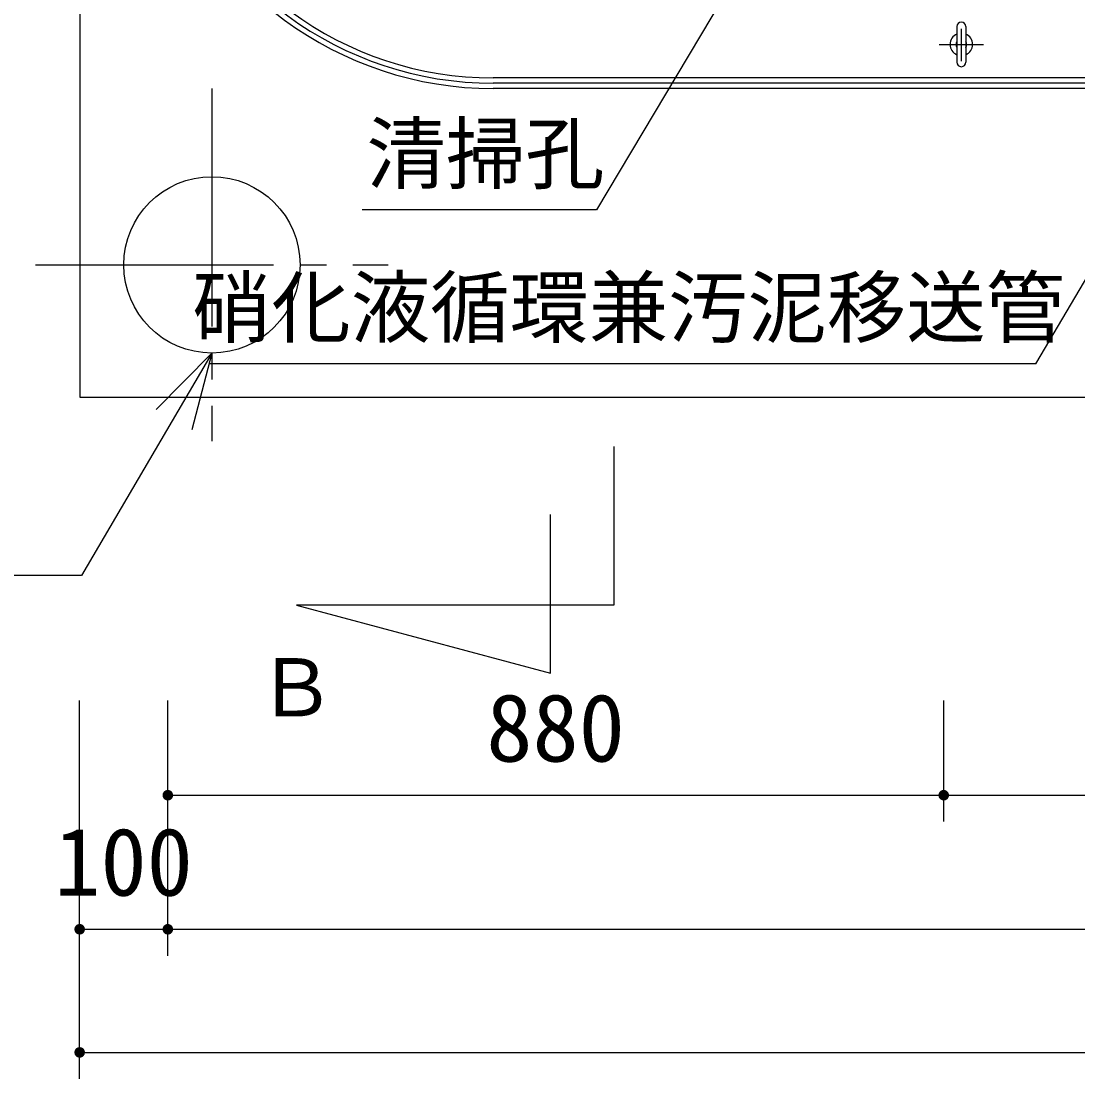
# Model space of a CAD drawing. Units: millimetres, scale not verified. Extents: x -8910 to 8910, y -6308 to 6308.
# Drawn here: x -6140 to -4942, y -1182 to 17 of the extents above; entities that cross this region are included whole.
import ezdxf
from ezdxf.enums import TextEntityAlignment as Align

# ---------------------------------------------------------------- set-up
doc = ezdxf.new("R2010")
doc.units = ezdxf.units.MM
doc.header["$LTSCALE"] = 30
doc.linetypes.add('CHAIN1', pattern=[8, 5, -1, 1, -1])
doc.linetypes.add('CHAIN2', pattern=[12, 9, -1, 1, -1])
for name, color, linetype, lineweight in [('0-0_機器', 2, 'Continuous', 25), ('0-1_製作', 5, 'Continuous', 25), ('0-2_空気管', 3, 'Continuous', 25), ('0-D_文字', 7, 'Continuous', 25), ('0-E_08', 2, 'Continuous', 25)]:
    doc.layers.add(name, color=color, linetype=linetype, lineweight=lineweight)
doc.styles.add('ＭＳ ゴシック', font='')
doc.styles.get('ＭＳ ゴシック').set_extended_font_data('MS Gothic')

msp = doc.modelspace()

# ---------------------------------------------------------------- linework, layer by layer
at = {"layer": '0-0_機器'}
for p, q in [((-6073.84, 1990.88), (-6073.84, -409.12)), ((-6073.84, -409.12), (-3273.85, -409.12)), ((-5973.85, -860.43), (-5093.85, -860.43)), ((-5093.85, -860.43), (-4363.85, -860.43)), ((-6073.85, -1012.46), (-5973.85, -1012.46)), ((-5973.85, -1012.46), (-3373.85, -1012.46)), ((-6073.85, -1152.05), (-3273.85, -1152.05))]:
    msp.add_line(p, q, dxfattribs=at)
at = {"layer": '0-0_機器', "linetype": 'CHAIN2'}
for p, q in [((-5923.84, -59.12), (-5923.84, -459.12)), ((-6123.84, -259.12), (-5723.84, -259.12))]:
    msp.add_line(p, q, dxfattribs=at)
at = {"layer": '0-0_機器'}
msp.add_circle((-5923.84, -259.12), 100, dxfattribs=at)
at = {"layer": '0-1_製作', "color": 2}
for p, q in [((-6073.85, -1042.46), (-6073.85, -753.08)), ((-5973.85, -890.43), (-5973.85, -753.08)), ((-5973.85, -1042.46), (-5973.85, -753.08)), ((-5093.85, -890.43), (-5093.85, -753.08)), ((-6073.85, -1182.05), (-6073.85, -1012.46))]:
    msp.add_line(p, q, dxfattribs=at)
at = {"layer": '0-1_製作'}
for points in [[(-5979.83, -860.05), (-5973.85, -860.43), (-5979.85, -860.43)], [(-5979.85, -860.43), (-5979.66, -861.92), (-5979.8, -861.18)], [(-5979.85, -860.43), (-5979.43, -862.64), (-5979.66, -861.92)], [(-5973.85, -860.43), (-5979.43, -862.64), (-5979.85, -860.43)], [(-5979.74, -859.31), (-5973.85, -860.43), (-5979.83, -860.05)], [(-5979.55, -858.58), (-5973.85, -860.43), (-5979.74, -859.31)], [(-5979.28, -857.87), (-5973.85, -860.43), (-5979.55, -858.58)], [(-5973.85, -860.43), (-5979.1, -863.32), (-5979.43, -862.64)], [(-5978.91, -857.21), (-5973.85, -860.43), (-5979.28, -857.87)], [(-5973.85, -860.43), (-5978.7, -863.96), (-5979.1, -863.32)], [(-5978.47, -856.6), (-5973.85, -860.43), (-5978.91, -857.21)], [(-5973.85, -860.43), (-5978.22, -864.54), (-5978.7, -863.96)], [(-5977.95, -856.06), (-5973.85, -860.43), (-5978.47, -856.6)], [(-5973.85, -860.43), (-5977.67, -865.05), (-5978.22, -864.54)], [(-5977.37, -855.58), (-5973.85, -860.43), (-5977.95, -856.06)], [(-5973.85, -860.43), (-5977.06, -865.5), (-5977.67, -865.05)], [(-5976.74, -855.17), (-5973.85, -860.43), (-5977.37, -855.58)], [(-5973.85, -860.43), (-5976.4, -865.86), (-5977.06, -865.5)], [(-5976.06, -854.85), (-5973.85, -860.43), (-5976.74, -855.17)], [(-5973.85, -860.43), (-5975.7, -866.14), (-5976.4, -865.86)], [(-5975.34, -854.62), (-5973.85, -860.43), (-5976.06, -854.85)], [(-5973.85, -860.43), (-5974.97, -866.32), (-5975.7, -866.14)], [(-5974.6, -854.48), (-5973.85, -860.43), (-5975.34, -854.62)], [(-5973.85, -860.43), (-5974.22, -866.42), (-5974.97, -866.32)], [(-5974.6, -854.48), (-5973.85, -854.43), (-5973.85, -860.43)], [(-5973.85, -860.43), (-5973.85, -866.43), (-5974.22, -866.42)], [(-5973.85, -854.43), (-5967.85, -860.43), (-5973.85, -860.43)], [(-5973.47, -854.44), (-5967.85, -860.43), (-5973.85, -854.43)], [(-5973.85, -860.43), (-5973.09, -866.38), (-5973.85, -866.43)], [(-5973.85, -860.43), (-5972.35, -866.24), (-5973.09, -866.38)], [(-5967.85, -860.43), (-5972.35, -866.24), (-5973.85, -860.43)], [(-5972.72, -854.54), (-5967.85, -860.43), (-5973.47, -854.44)], [(-5971.99, -854.72), (-5967.85, -860.43), (-5972.72, -854.54)], [(-5967.85, -860.43), (-5971.64, -866.01), (-5972.35, -866.24)], [(-5971.29, -855), (-5967.85, -860.43), (-5971.99, -854.72)], [(-5967.85, -860.43), (-5970.96, -865.69), (-5971.64, -866.01)], [(-5970.63, -855.36), (-5967.85, -860.43), (-5971.29, -855)], [(-5967.85, -860.43), (-5970.32, -865.28), (-5970.96, -865.69)], [(-5970.02, -855.81), (-5967.85, -860.43), (-5970.63, -855.36)], [(-5967.85, -860.43), (-5969.74, -864.8), (-5970.32, -865.28)], [(-5969.47, -856.32), (-5967.85, -860.43), (-5970.02, -855.81)], [(-5967.85, -860.43), (-5969.22, -864.25), (-5969.74, -864.8)], [(-5968.99, -856.9), (-5967.85, -860.43), (-5969.47, -856.32)], [(-5967.85, -860.43), (-5968.78, -863.64), (-5969.22, -864.25)], [(-5968.59, -857.54), (-5967.85, -860.43), (-5968.99, -856.9)], [(-5967.85, -860.43), (-5968.42, -862.98), (-5968.78, -863.64)], [(-5968.27, -858.22), (-5967.85, -860.43), (-5968.59, -857.54)], [(-5967.85, -860.43), (-5968.14, -862.28), (-5968.42, -862.98)], [(-5968.04, -858.94), (-5967.85, -860.43), (-5968.27, -858.22)], [(-5967.85, -860.43), (-5967.95, -861.55), (-5968.14, -862.28)], [(-5968.04, -858.94), (-5967.89, -859.68), (-5967.85, -860.43)], [(-5967.85, -860.43), (-5967.86, -860.81), (-5967.95, -861.55)], [(-5099.84, -860.05), (-5093.85, -860.43), (-5099.85, -860.43)], [(-5099.85, -860.43), (-5099.66, -861.92), (-5099.8, -861.18)], [(-5099.85, -860.43), (-5099.43, -862.64), (-5099.66, -861.92)], [(-5093.85, -860.43), (-5099.43, -862.64), (-5099.85, -860.43)], [(-5099.74, -859.31), (-5093.85, -860.43), (-5099.84, -860.05)], [(-5099.55, -858.58), (-5093.85, -860.43), (-5099.74, -859.31)], [(-5099.28, -857.87), (-5093.85, -860.43), (-5099.55, -858.58)], [(-5093.85, -860.43), (-5099.11, -863.32), (-5099.43, -862.64)], [(-5098.91, -857.21), (-5093.85, -860.43), (-5099.28, -857.87)], [(-5093.85, -860.43), (-5098.7, -863.96), (-5099.11, -863.32)], [(-5098.47, -856.6), (-5093.85, -860.43), (-5098.91, -857.21)], [(-5093.85, -860.43), (-5098.22, -864.54), (-5098.7, -863.96)], [(-5097.95, -856.06), (-5093.85, -860.43), (-5098.47, -856.6)], [(-5093.85, -860.43), (-5097.67, -865.05), (-5098.22, -864.54)], [(-5097.37, -855.58), (-5093.85, -860.43), (-5097.95, -856.06)], [(-5093.85, -860.43), (-5097.06, -865.5), (-5097.67, -865.05)], [(-5096.74, -855.17), (-5093.85, -860.43), (-5097.37, -855.58)], [(-5093.85, -860.43), (-5096.4, -865.86), (-5097.06, -865.5)], [(-5096.06, -854.85), (-5093.85, -860.43), (-5096.74, -855.17)], [(-5093.85, -860.43), (-5095.7, -866.14), (-5096.4, -865.86)], [(-5095.34, -854.62), (-5093.85, -860.43), (-5096.06, -854.85)], [(-5093.85, -860.43), (-5094.97, -866.32), (-5095.7, -866.14)], [(-5094.6, -854.48), (-5093.85, -860.43), (-5095.34, -854.62)], [(-5093.85, -860.43), (-5094.22, -866.42), (-5094.97, -866.32)], [(-5094.6, -854.48), (-5093.85, -854.43), (-5093.85, -860.43)], [(-5093.85, -860.43), (-5093.85, -866.43), (-5094.22, -866.42)], [(-5093.85, -854.43), (-5087.85, -860.43), (-5093.85, -860.43)], [(-5093.47, -854.44), (-5087.85, -860.43), (-5093.85, -854.43)], [(-5093.85, -860.43), (-5093.1, -866.38), (-5093.85, -866.43)], [(-5093.85, -860.43), (-5092.36, -866.24), (-5093.1, -866.38)], [(-5087.85, -860.43), (-5092.36, -866.24), (-5093.85, -860.43)], [(-5092.72, -854.54), (-5087.85, -860.43), (-5093.47, -854.44)], [(-5091.99, -854.72), (-5087.85, -860.43), (-5092.72, -854.54)], [(-5087.85, -860.43), (-5091.64, -866.01), (-5092.36, -866.24)], [(-5091.29, -855), (-5087.85, -860.43), (-5091.99, -854.72)], [(-5087.85, -860.43), (-5090.96, -865.69), (-5091.64, -866.01)], [(-5090.63, -855.36), (-5087.85, -860.43), (-5091.29, -855)], [(-5087.85, -860.43), (-5090.32, -865.28), (-5090.96, -865.69)], [(-5090.02, -855.81), (-5087.85, -860.43), (-5090.63, -855.36)], [(-5087.85, -860.43), (-5089.74, -864.8), (-5090.32, -865.28)], [(-5089.47, -856.32), (-5087.85, -860.43), (-5090.02, -855.81)], [(-5087.85, -860.43), (-5089.22, -864.25), (-5089.74, -864.8)], [(-5088.99, -856.9), (-5087.85, -860.43), (-5089.47, -856.32)], [(-5087.85, -860.43), (-5088.78, -863.64), (-5089.22, -864.25)], [(-5088.59, -857.54), (-5087.85, -860.43), (-5088.99, -856.9)], [(-5087.85, -860.43), (-5088.42, -862.98), (-5088.78, -863.64)], [(-5088.27, -858.22), (-5087.85, -860.43), (-5088.59, -857.54)], [(-5087.85, -860.43), (-5088.14, -862.28), (-5088.42, -862.98)], [(-5088.04, -858.94), (-5087.85, -860.43), (-5088.27, -858.22)], [(-5087.85, -860.43), (-5087.95, -861.55), (-5088.14, -862.28)], [(-5088.04, -858.94), (-5087.89, -859.68), (-5087.85, -860.43)], [(-5087.85, -860.43), (-5087.86, -860.81), (-5087.95, -861.55)], [(-6076.74, -1007.2), (-6073.85, -1012.46), (-6077.38, -1007.61)], [(-6076.06, -1006.88), (-6073.85, -1012.46), (-6076.74, -1007.2)], [(-6075.34, -1006.65), (-6073.85, -1012.46), (-6076.06, -1006.88)], [(-6074.6, -1006.51), (-6073.85, -1012.46), (-6075.34, -1006.65)], [(-6074.6, -1006.51), (-6073.85, -1006.46), (-6073.85, -1012.46)], [(-6073.85, -1006.46), (-6067.85, -1012.46), (-6073.85, -1012.46)], [(-6073.47, -1006.47), (-6067.85, -1012.46), (-6073.85, -1006.46)], [(-6072.72, -1006.57), (-6067.85, -1012.46), (-6073.47, -1006.47)], [(-6071.99, -1006.75), (-6067.85, -1012.46), (-6072.72, -1006.57)], [(-6071.29, -1007.03), (-6067.85, -1012.46), (-6071.99, -1006.75)], [(-6070.63, -1007.4), (-6067.85, -1012.46), (-6071.29, -1007.03)], [(-6070.02, -1007.84), (-6067.85, -1012.46), (-6070.63, -1007.4)], [(-5976.74, -1007.2), (-5973.85, -1012.46), (-5977.37, -1007.61)], [(-5976.06, -1006.88), (-5973.85, -1012.46), (-5976.74, -1007.2)], [(-5975.34, -1006.65), (-5973.85, -1012.46), (-5976.06, -1006.88)], [(-5974.6, -1006.51), (-5973.85, -1012.46), (-5975.34, -1006.65)], [(-5974.6, -1006.51), (-5973.85, -1006.46), (-5973.85, -1012.46)], [(-5973.85, -1006.46), (-5967.85, -1012.46), (-5973.85, -1012.46)], [(-5973.47, -1006.47), (-5967.85, -1012.46), (-5973.85, -1006.46)], [(-5972.72, -1006.57), (-5967.85, -1012.46), (-5973.47, -1006.47)], [(-5971.99, -1006.75), (-5967.85, -1012.46), (-5972.72, -1006.57)], [(-5971.29, -1007.03), (-5967.85, -1012.46), (-5971.99, -1006.75)], [(-5970.63, -1007.4), (-5967.85, -1012.46), (-5971.29, -1007.03)], [(-5970.02, -1007.84), (-5967.85, -1012.46), (-5970.63, -1007.4)], [(-6079.84, -1012.08), (-6073.85, -1012.46), (-6079.85, -1012.46)], [(-6079.85, -1012.46), (-6079.66, -1013.95), (-6079.8, -1013.21)], [(-6079.85, -1012.46), (-6079.43, -1014.67), (-6079.66, -1013.95)], [(-6073.85, -1012.46), (-6079.43, -1014.67), (-6079.85, -1012.46)], [(-6079.74, -1011.34), (-6073.85, -1012.46), (-6079.84, -1012.08)], [(-6079.55, -1010.61), (-6073.85, -1012.46), (-6079.74, -1011.34)], [(-6079.28, -1009.91), (-6073.85, -1012.46), (-6079.55, -1010.61)], [(-6073.85, -1012.46), (-6079.11, -1015.35), (-6079.43, -1014.67)], [(-6078.91, -1009.25), (-6073.85, -1012.46), (-6079.28, -1009.91)], [(-6073.85, -1012.46), (-6078.7, -1015.99), (-6079.11, -1015.35)], [(-6078.47, -1008.64), (-6073.85, -1012.46), (-6078.91, -1009.25)], [(-6073.85, -1012.46), (-6078.22, -1016.57), (-6078.7, -1015.99)], [(-6077.96, -1008.09), (-6073.85, -1012.46), (-6078.47, -1008.64)], [(-6073.85, -1012.46), (-6077.67, -1017.08), (-6078.22, -1016.57)], [(-6077.38, -1007.61), (-6073.85, -1012.46), (-6077.96, -1008.09)], [(-6073.85, -1012.46), (-6077.06, -1017.53), (-6077.67, -1017.08)], [(-6073.85, -1012.46), (-6076.4, -1017.89), (-6077.06, -1017.53)], [(-6073.85, -1012.46), (-6075.7, -1018.17), (-6076.4, -1017.89)], [(-6073.85, -1012.46), (-6074.97, -1018.35), (-6075.7, -1018.17)], [(-6073.85, -1012.46), (-6074.23, -1018.45), (-6074.97, -1018.35)], [(-6073.85, -1012.46), (-6073.85, -1018.46), (-6074.23, -1018.45)], [(-6073.85, -1012.46), (-6073.1, -1018.41), (-6073.85, -1018.46)], [(-6073.85, -1012.46), (-6072.36, -1018.27), (-6073.1, -1018.41)], [(-6067.85, -1012.46), (-6072.36, -1018.27), (-6073.85, -1012.46)], [(-6067.85, -1012.46), (-6071.64, -1018.04), (-6072.36, -1018.27)], [(-6067.85, -1012.46), (-6070.96, -1017.72), (-6071.64, -1018.04)], [(-6067.85, -1012.46), (-6070.32, -1017.32), (-6070.96, -1017.72)], [(-6067.85, -1012.46), (-6069.74, -1016.83), (-6070.32, -1017.32)], [(-6069.47, -1008.35), (-6067.85, -1012.46), (-6070.02, -1007.84)], [(-6067.85, -1012.46), (-6069.23, -1016.29), (-6069.74, -1016.83)], [(-6068.99, -1008.93), (-6067.85, -1012.46), (-6069.47, -1008.35)], [(-6067.85, -1012.46), (-6068.78, -1015.68), (-6069.23, -1016.29)], [(-6068.59, -1009.57), (-6067.85, -1012.46), (-6068.99, -1008.93)], [(-6067.85, -1012.46), (-6068.42, -1015.02), (-6068.78, -1015.68)], [(-6068.27, -1010.25), (-6067.85, -1012.46), (-6068.59, -1009.57)], [(-6067.85, -1012.46), (-6068.14, -1014.32), (-6068.42, -1015.02)], [(-6068.04, -1010.97), (-6067.85, -1012.46), (-6068.27, -1010.25)], [(-6067.85, -1012.46), (-6067.95, -1013.59), (-6068.14, -1014.32)], [(-6068.04, -1010.97), (-6067.9, -1011.71), (-6067.85, -1012.46)], [(-6067.85, -1012.46), (-6067.86, -1012.84), (-6067.95, -1013.59)], [(-5979.83, -1012.08), (-5973.85, -1012.46), (-5979.85, -1012.46)], [(-5979.85, -1012.46), (-5979.66, -1013.95), (-5979.8, -1013.21)], [(-5979.85, -1012.46), (-5979.43, -1014.67), (-5979.66, -1013.95)], [(-5973.85, -1012.46), (-5979.43, -1014.67), (-5979.85, -1012.46)], [(-5979.74, -1011.34), (-5973.85, -1012.46), (-5979.83, -1012.08)], [(-5979.55, -1010.61), (-5973.85, -1012.46), (-5979.74, -1011.34)], [(-5979.28, -1009.91), (-5973.85, -1012.46), (-5979.55, -1010.61)], [(-5973.85, -1012.46), (-5979.1, -1015.35), (-5979.43, -1014.67)], [(-5978.91, -1009.25), (-5973.85, -1012.46), (-5979.28, -1009.91)], [(-5973.85, -1012.46), (-5978.7, -1015.99), (-5979.1, -1015.35)], [(-5978.47, -1008.64), (-5973.85, -1012.46), (-5978.91, -1009.25)], [(-5973.85, -1012.46), (-5978.22, -1016.57), (-5978.7, -1015.99)], [(-5977.95, -1008.09), (-5973.85, -1012.46), (-5978.47, -1008.64)], [(-5973.85, -1012.46), (-5977.67, -1017.08), (-5978.22, -1016.57)], [(-5977.37, -1007.61), (-5973.85, -1012.46), (-5977.95, -1008.09)], [(-5973.85, -1012.46), (-5977.06, -1017.53), (-5977.67, -1017.08)], [(-5973.85, -1012.46), (-5976.4, -1017.89), (-5977.06, -1017.53)], [(-5973.85, -1012.46), (-5975.7, -1018.17), (-5976.4, -1017.89)], [(-5973.85, -1012.46), (-5974.97, -1018.35), (-5975.7, -1018.17)], [(-5973.85, -1012.46), (-5974.22, -1018.45), (-5974.97, -1018.35)], [(-5973.85, -1012.46), (-5973.85, -1018.46), (-5974.22, -1018.45)], [(-5973.85, -1012.46), (-5973.09, -1018.41), (-5973.85, -1018.46)], [(-5973.85, -1012.46), (-5972.35, -1018.27), (-5973.09, -1018.41)], [(-5967.85, -1012.46), (-5972.35, -1018.27), (-5973.85, -1012.46)], [(-5967.85, -1012.46), (-5971.64, -1018.04), (-5972.35, -1018.27)], [(-5967.85, -1012.46), (-5970.96, -1017.72), (-5971.64, -1018.04)], [(-5967.85, -1012.46), (-5970.32, -1017.32), (-5970.96, -1017.72)], [(-5967.85, -1012.46), (-5969.74, -1016.83), (-5970.32, -1017.32)], [(-5969.47, -1008.35), (-5967.85, -1012.46), (-5970.02, -1007.84)], [(-5967.85, -1012.46), (-5969.22, -1016.29), (-5969.74, -1016.83)], [(-5968.99, -1008.93), (-5967.85, -1012.46), (-5969.47, -1008.35)], [(-5967.85, -1012.46), (-5968.78, -1015.68), (-5969.22, -1016.29)], [(-5968.59, -1009.57), (-5967.85, -1012.46), (-5968.99, -1008.93)], [(-5967.85, -1012.46), (-5968.42, -1015.02), (-5968.78, -1015.68)], [(-5968.27, -1010.25), (-5967.85, -1012.46), (-5968.59, -1009.57)], [(-5967.85, -1012.46), (-5968.14, -1014.32), (-5968.42, -1015.02)], [(-5968.04, -1010.97), (-5967.85, -1012.46), (-5968.27, -1010.25)], [(-5967.85, -1012.46), (-5967.95, -1013.59), (-5968.14, -1014.32)], [(-5968.04, -1010.97), (-5967.89, -1011.71), (-5967.85, -1012.46)], [(-5967.85, -1012.46), (-5967.86, -1012.84), (-5967.95, -1013.59)], [(-6079.74, -1150.93), (-6073.85, -1152.05), (-6079.84, -1151.67)], [(-6079.55, -1150.2), (-6073.85, -1152.05), (-6079.74, -1150.93)], [(-6079.28, -1149.49), (-6073.85, -1152.05), (-6079.55, -1150.2)], [(-6078.91, -1148.83), (-6073.85, -1152.05), (-6079.28, -1149.49)], [(-6078.47, -1148.22), (-6073.85, -1152.05), (-6078.91, -1148.83)], [(-6077.96, -1147.68), (-6073.85, -1152.05), (-6078.47, -1148.22)], [(-6077.38, -1147.2), (-6073.85, -1152.05), (-6077.96, -1147.68)], [(-6076.74, -1146.79), (-6073.85, -1152.05), (-6077.38, -1147.2)], [(-6076.06, -1146.47), (-6073.85, -1152.05), (-6076.74, -1146.79)], [(-6075.34, -1146.24), (-6073.85, -1152.05), (-6076.06, -1146.47)], [(-6074.6, -1146.1), (-6073.85, -1152.05), (-6075.34, -1146.24)], [(-6074.6, -1146.1), (-6073.85, -1146.05), (-6073.85, -1152.05)], [(-6073.85, -1146.05), (-6067.85, -1152.05), (-6073.85, -1152.05)], [(-6073.47, -1146.06), (-6067.85, -1152.05), (-6073.85, -1146.05)], [(-6072.72, -1146.16), (-6067.85, -1152.05), (-6073.47, -1146.06)], [(-6071.99, -1146.34), (-6067.85, -1152.05), (-6072.72, -1146.16)], [(-6071.29, -1146.62), (-6067.85, -1152.05), (-6071.99, -1146.34)], [(-6070.63, -1146.98), (-6067.85, -1152.05), (-6071.29, -1146.62)], [(-6070.02, -1147.43), (-6067.85, -1152.05), (-6070.63, -1146.98)], [(-6069.47, -1147.94), (-6067.85, -1152.05), (-6070.02, -1147.43)], [(-6068.99, -1148.52), (-6067.85, -1152.05), (-6069.47, -1147.94)], [(-6068.59, -1149.16), (-6067.85, -1152.05), (-6068.99, -1148.52)], [(-6068.27, -1149.84), (-6067.85, -1152.05), (-6068.59, -1149.16)], [(-6068.04, -1150.56), (-6067.85, -1152.05), (-6068.27, -1149.84)], [(-6068.04, -1150.56), (-6067.9, -1151.3), (-6067.85, -1152.05)], [(-6079.84, -1151.67), (-6073.85, -1152.05), (-6079.85, -1152.05)], [(-6079.85, -1152.05), (-6079.66, -1153.54), (-6079.8, -1152.8)], [(-6079.85, -1152.05), (-6079.43, -1154.26), (-6079.66, -1153.54)], [(-6073.85, -1152.05), (-6079.43, -1154.26), (-6079.85, -1152.05)], [(-6073.85, -1152.05), (-6079.11, -1154.94), (-6079.43, -1154.26)], [(-6073.85, -1152.05), (-6078.7, -1155.58), (-6079.11, -1154.94)], [(-6073.85, -1152.05), (-6078.22, -1156.16), (-6078.7, -1155.58)], [(-6073.85, -1152.05), (-6077.67, -1156.67), (-6078.22, -1156.16)], [(-6073.85, -1152.05), (-6077.06, -1157.12), (-6077.67, -1156.67)], [(-6073.85, -1152.05), (-6076.4, -1157.48), (-6077.06, -1157.12)], [(-6073.85, -1152.05), (-6075.7, -1157.76), (-6076.4, -1157.48)], [(-6073.85, -1152.05), (-6074.97, -1157.94), (-6075.7, -1157.76)], [(-6073.85, -1152.05), (-6074.23, -1158.04), (-6074.97, -1157.94)], [(-6073.85, -1152.05), (-6073.85, -1158.05), (-6074.23, -1158.04)], [(-6073.85, -1152.05), (-6073.1, -1158), (-6073.85, -1158.05)], [(-6073.85, -1152.05), (-6072.36, -1157.86), (-6073.1, -1158)], [(-6067.85, -1152.05), (-6072.36, -1157.86), (-6073.85, -1152.05)], [(-6067.85, -1152.05), (-6071.64, -1157.63), (-6072.36, -1157.86)], [(-6067.85, -1152.05), (-6070.96, -1157.31), (-6071.64, -1157.63)], [(-6067.85, -1152.05), (-6070.32, -1156.9), (-6070.96, -1157.31)], [(-6067.85, -1152.05), (-6069.74, -1156.42), (-6070.32, -1156.9)], [(-6067.85, -1152.05), (-6069.23, -1155.87), (-6069.74, -1156.42)], [(-6067.85, -1152.05), (-6068.78, -1155.26), (-6069.23, -1155.87)], [(-6067.85, -1152.05), (-6068.42, -1154.6), (-6068.78, -1155.26)], [(-6067.85, -1152.05), (-6068.14, -1153.9), (-6068.42, -1154.6)], [(-6067.85, -1152.05), (-6067.95, -1153.17), (-6068.14, -1153.9)], [(-6067.85, -1152.05), (-6067.86, -1152.43), (-6067.95, -1153.17)]]:
    msp.add_solid(points, dxfattribs=at)
at = {"layer": '0-2_空気管'}
for p, q in [((-5078.85, 11.13), (-5078.85, -29.37)), ((-5068.85, 11.13), (-5068.85, -29.37)), ((-3835.85, -47.12), (-5604.75, -47.12)), ((-3835.85, -53.12), (-5604.75, -53.12)), ((-3835.85, -59.12), (-5604.75, -59.12)), ((-5467.91, -465.04), (-5467.91, -645.04)), ((-5539.91, -722.21), (-5539.91, -542.21))]:
    msp.add_line(p, q, dxfattribs=at)
at = {"layer": '0-2_空気管', "linetype": 'CHAIN1'}
for p, q in [((-5073.84, -28.27), (-5073.84, 8.72)), ((-5098.85, -9.12), (-5048.85, -9.12))]:
    msp.add_line(p, q, dxfattribs=at)
at = {"layer": '0-2_空気管'}
msp.add_lwpolyline([(-5467.91, -645.04), (-5827.91, -645.04), (-5539.91, -722.21)], dxfattribs=at)
for centre, radius, start, end in [((-5604.75, 340.88), 400, 197.458, 270), ((-5604.75, 340.88), 394, 197.458, 270), ((-5604.75, 340.88), 388, 197.458, 270), ((-5073.84, 11.13), 5, 0, 180), ((-5073.84, -9.12), 12.75, 113.089, 246.911), ((-5073.84, -9.12), 12.75, 293.089, 66.911), ((-5073.84, -9.12), 6, 146.443, 213.557), ((-5073.84, -9.12), 6, 326.443, 33.557), ((-5073.84, -29.37), 5, 180, 0)]:
    msp.add_arc(centre, radius, start, end, dxfattribs=at)
at = {"layer": '0-D_文字', "color": 3}
for p, q in [((-4989.34, -371.15), (-4321.42, 762.07)), ((-5050.68, 536.34), (-5487.55, -196.68)), ((-5487.55, -196.68), (-5753.55, -196.68)), ((-4989.34, -371.15), (-5927.34, -371.15))]:
    msp.add_line(p, q, dxfattribs=at)
at = {"layer": '0-E_08', "color": 4}
for p, q in [((-5923.84, -359.12), (-6071.83, -611.13)), ((-5923.84, -359.12), (-5987.15, -423.1)), ((-5923.84, -359.12), (-5946.68, -446.18)), ((-6071.83, -611.13), (-6433.52, -611.13))]:
    msp.add_line(p, q, dxfattribs=at)

# ---------------------------------------------------------------- texts
at = {"layer": '0-1_製作', "color": 4, "style": 'ＭＳ ゴシック'}
for s, p in [('880', (-5612.6, -845.43)), ('100', (-6102.6, -997.46))]:
    msp.add_text(s, height=76.98, dxfattribs=at).set_placement(p, align=Align.BOTTOM_LEFT)
at = {"layer": '0-2_空気管', "color": 4, "style": 'ＭＳ ゴシック'}
msp.add_text('Ｂ', height=65.98, dxfattribs=at).set_placement((-5873.18, -790.89), align=Align.BOTTOM_LEFT)
at = {"layer": '0-D_文字', "color": 4, "style": 'ＭＳ ゴシック'}
for s, p in [('清掃孔', (-5748.55, -185.68)), ('硝化液循環兼汚泥移送管', (-5946.34, -360.15))]:
    msp.add_text(s, height=65.98, dxfattribs=at).set_placement(p, align=Align.BOTTOM_LEFT)

doc.saveas('drawing.dxf')
